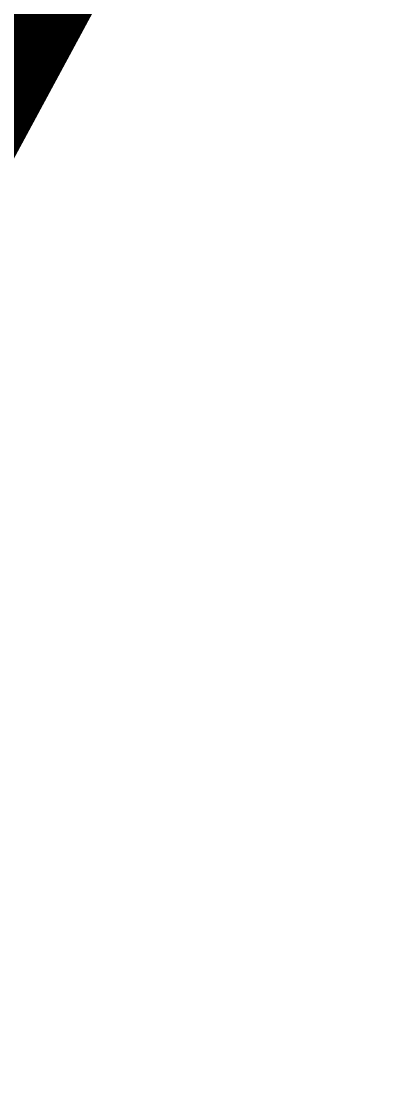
# Model space of a CAD drawing. Header units: metres. Extents: x 326467 to 340077, y 1811030 to 1824953.
# Drawn here: x 326940.59 to 326946.1, y 1811813.62 to 1811830.32 of the extents above; entities that cross this region are included whole.
import ezdxf

# ---------------------------------------------------------------- set-up
doc = ezdxf.new("R2010")
doc.units = ezdxf.units.M
doc.header["$MEASUREMENT"] = 0
for name, color, linetype in [('CRZ LINE FOR RIVER OR CREEK', 84, 'Continuous'), ('NDZ-200M FROM CRZ', 30, 'Continuous'), ('VILLAGE NAME', 3, 'Continuous')]:
    doc.layers.add(name, color=color, linetype=linetype)
doc.styles.get("Standard").update_dxf_attribs({"font": 'times.ttf'})

# ---------------------------------------------------------------- blocks, each defined once
blk = doc.blocks.new('16')
at = {"layer": 'CRZ LINE FOR RIVER OR CREEK', "ltscale": 0.1, "const_width": 3.032, "flags": 128}
blk.add_lwpolyline([(326479.14, 1811486.541), (326487.105, 1811506.07), (326503.57, 1811546.862), (326496.184, 1811599.622), (326521.933, 1811609.538), (326574.851, 1811590.688), (326640.78, 1811539.464), (326687.56, 1811515.257), (326723.926, 1811512.955), (326786.708, 1811540.643), (326821.366, 1811566.788), (326870.396, 1811610.15), (326880.683, 1811657.305), (326894.786, 1811706.204), (326909.791, 1811762.206), (326933.719, 1811818.86), (326954.786, 1811857.888), (326990.562, 1811904.588), (326991.387, 1812011.495), (326974.773, 1812062.932), (326987.306, 1812115.398), (327014.034, 1812173.82), (327022.923, 1812273.008)], dxfattribs=at)
at = {"layer": 'NDZ-200M FROM CRZ', "const_width": 3.032, "flags": 128}
blk.add_lwpolyline([(326894.786, 1811706.204), (326909.791, 1811762.206), (326933.719, 1811818.86), (326954.786, 1811857.888), (326990.562, 1811904.588), (326991.387, 1812011.495), (326974.773, 1812062.932), (326987.306, 1812115.398), (327014.034, 1812173.82), (327022.923, 1812273.008)], dxfattribs=at)
at = {"layer": 'VILLAGE NAME', "insert": (326560.518, 1811816.456), "char_height": 60.6428, "attachment_point": 7, "rotation": 359.5579}
blk.add_mtext('DEVGAD', dxfattribs=at)

msp = doc.modelspace()

# ---------------------------------------------------------------- block references
msp.add_blockref('16', (0, 0))

doc.saveas('drawing.dxf')
